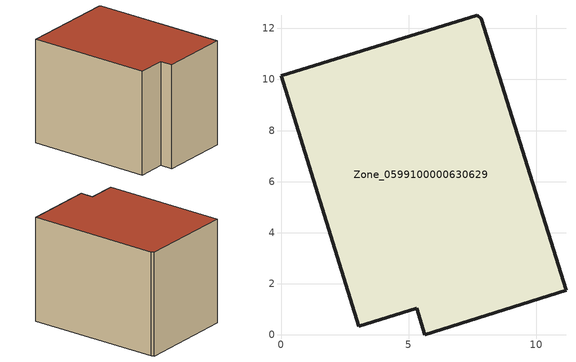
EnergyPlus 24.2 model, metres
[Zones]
Zone_0599100000630629
 floor ground (C_G): 7.85,12.38 11.16,1.74 5.63,0 5.31,1.05 3.05,0.34 0,10.14 7.68,12.52 z0
 wall outside (C_F): 7.68,12.52 0,10.14 3.05,0.34 5.31,1.05 5.63,0 11.16,1.74 7.85,12.38 7.68,12.52 z0:8.68
 roof outside (C_R): 7.85,12.38 7.68,12.52 0,10.14 3.05,0.34 5.31,1.05 5.63,0 11.16,1.74 z8.68
[BUILDING]
Pand.0599100000630629: North Axis=0; Terrain=City; Loads Convergence Tolerance Value=0.04; Temperature Convergence Tolerance Value=0.4; Solar Distribution=FullExterior; Maximum Number of Warmup Days=25; Minimum Number of Warmup Days=1
[Site:Location]
Rotterdam.The.Hague.AP_ZH_NLD Design_Conditions: Latitude=51.96; Longitude=4.45; Time Zone=1; Elevation=-4.5
[SITE:GROUNDTEMPERATURE:BUILDINGSURFACE]
18, 18, 18, 18, 18, 18, 18, 18, 18, 18, 18, 18
[MATERIAL] Thermal Absorptance=0.9; Solar Absorptance=0.7; Visible Absorptance=0.7
Name | Roughness | Thickness | Conductivity | Density | Specific Heat
G.TI.1946 | MediumSmooth | 0.15 | 1 | 540 | 1210
F.TI.1946 | Rough | 0.3 | 0.857143 | 1920 | 840
R.TI.1946 | MediumRough | 0.2 | 0.1 | 1500 | 1000
[CONSTRUCTION]
C_G: G.TI.1946
C_F: F.TI.1946
C_R: R.TI.1946
[ZONE]
Zone_0599100000630629: Type=1; Multiplier=1; Ceiling Height=Autocalculate; Volume=Autocalculate; Floor Area=autocalculate; Part of Total Floor Area=Yes
[ZONEINFILTRATION:DESIGNFLOWRATE]
Infil_Zone_0599100000630629: Zone or ZoneList or Space or SpaceList=Zone_0599100000630629; Schedule=AlwaysOn; Design Flow Rate Calculation Method=Flow/Area; Flow Rate per Floor Area=0.003; Constant Term Coefficient=1; Temperature Term Coefficient=0; Velocity Term Coefficient=0; Velocity Squared Term Coefficient=0
[HVACTEMPLATE:ZONE:IDEALLOADSAIRSYSTEM]
Zone_0599100000630629: Maximum Heating Supply Air Temperature=50; Minimum Cooling Supply Air Temperature=13; Maximum Heating Supply Air Humidity Ratio=0.0156; Minimum Cooling Supply Air Humidity Ratio=0.0077; Heating Limit=NoLimit; Cooling Limit=NoLimit; Dehumidification Control Type=ConstantSensibleHeatRatio; Cooling Sensible Heat Ratio=0.7; Dehumidification Setpoint=60; Humidification Control Type=None; Humidification Setpoint=30; Outdoor Air Method=None; Outdoor Air Flow Rate per Person=0.00944; Outdoor Air Flow Rate per Zone Floor Area=0; Outdoor Air Flow Rate per Zone=0; Demand Controlled Ventilation Type=None; Outdoor Air Economizer Type=NoEconomizer; Heat Recovery Type=None; Sensible Heat Recovery Effectiveness=0.7; Latent Heat Recovery Effectiveness=0.65
[ZONECONTROL:THERMOSTAT]
ThermostatControl_Zone_0599100000630629: Zone or ZoneList=Zone_0599100000630629; Control Type Schedule=DualSetpointControlType; Control 1=Thermostat_Zone_0599100000630629; Temperature Difference Between Cutout And Setpoint=0
[THERMOSTATSETPOINT:DUALSETPOINT]
Thermostat_Zone_0599100000630629: Heating Setpoint Temperature Schedule=HeatingSetpoint_Zone_0599100000630629; Cooling Setpoint Temperature Schedule=CoolingSetpoint_Zone_0599100000630629
[SCHEDULE:COMPACT]
HeatingSetpoint_Zone_0599100000630629: Through: 12/31, For: AllDays, Until: 24:00, 21
CoolingSetpoint_Zone_0599100000630629: Through: 12/31, For: AllDays, Until: 24:00, 24
DualSetpointControlType: Through: 12/31, For: AllDays, Until: 24:00, 4
AlwaysOn: Through: 12/31, For: AllDays, Until: 24:00, 1
